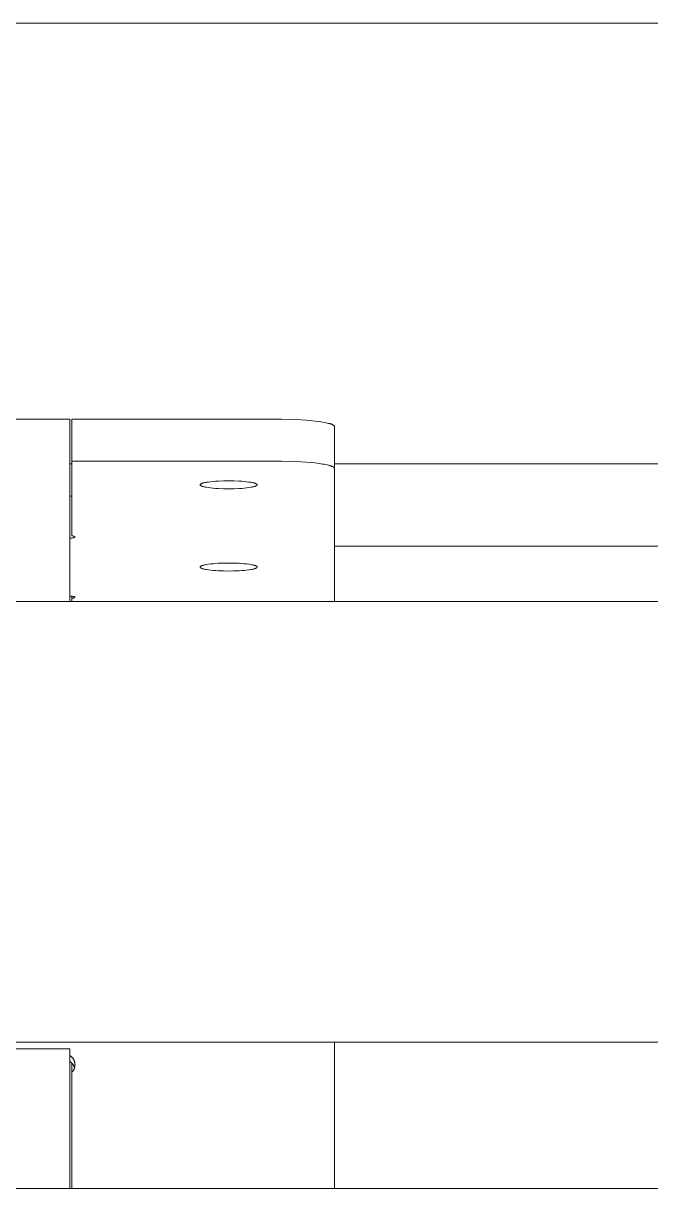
# Model space of a CAD drawing. Header units: millimetres. Extents: x -80 to 4518, y -398 to 2524.
# Drawn here: x 117.2 to 176.4, y 2371.3 to 2481.4 of the extents above; entities that cross this region are included whole.
import ezdxf

# ---------------------------------------------------------------- set-up
doc = ezdxf.new("R2010")
doc.units = ezdxf.units.MM
doc.layers.add('ZANO_R', color=7, linetype='Continuous', lineweight=0)

msp = doc.modelspace()

# ---------------------------------------------------------------- linework, layer by layer
at = {"layer": 'ZANO_R'}
for p, q in [((66.54, 2481.4), (360.45, 2481.4)), ((121.54, 2444), (111.54, 2444)), ((121.54, 2444), (121.54, 2431.12)), ((121.74, 2444), (141.54, 2444)), ((121.74, 2444), (121.74, 2440.04)), ((141.54, 2444), (142.45, 2443.99)), ((142.45, 2443.99), (143.38, 2443.95)), ((143.38, 2443.95), (143.84, 2443.92)), ((143.84, 2443.92), (144.28, 2443.88)), ((144.28, 2443.88), (144.69, 2443.84)), ((144.69, 2443.84), (145.08, 2443.79)), ((145.08, 2443.79), (145.42, 2443.74)), ((145.42, 2443.74), (145.58, 2443.71)), ((145.58, 2443.71), (145.73, 2443.68)), ((145.73, 2443.68), (145.86, 2443.65)), ((145.86, 2443.65), (145.98, 2443.62)), ((145.98, 2443.62), (146.09, 2443.59)), ((146.09, 2443.59), (146.14, 2443.58)), ((146.14, 2443.58), (146.19, 2443.56)), ((146.19, 2443.56), (146.24, 2443.54)), ((146.24, 2443.54), (146.28, 2443.53)), ((146.28, 2443.53), (146.32, 2443.51)), ((146.32, 2443.51), (146.35, 2443.5)), ((146.35, 2443.5), (146.37, 2443.49)), ((146.37, 2443.49), (146.38, 2443.48)), ((146.38, 2443.48), (146.4, 2443.47)), ((146.4, 2443.47), (146.41, 2443.46)), ((146.41, 2443.46), (146.42, 2443.45)), ((146.42, 2443.45), (146.44, 2443.45)), ((146.44, 2443.45), (146.45, 2443.44)), ((146.45, 2443.44), (146.46, 2443.43)), ((146.46, 2443.43), (146.47, 2443.42)), ((146.47, 2443.42), (146.47, 2443.42)), ((146.47, 2443.42), (146.48, 2443.41)), ((146.48, 2443.41), (146.48, 2443.41)), ((146.48, 2443.41), (146.49, 2443.41)), ((146.49, 2443.41), (146.49, 2443.4)), ((146.49, 2443.4), (146.5, 2443.4)), ((146.5, 2443.4), (146.5, 2443.39)), ((146.5, 2443.39), (146.5, 2443.39)), ((146.5, 2443.39), (146.51, 2443.39)), ((146.51, 2443.39), (146.51, 2443.38)), ((146.51, 2443.38), (146.51, 2443.38)), ((146.51, 2443.38), (146.52, 2443.37)), ((146.52, 2443.37), (146.52, 2443.37)), ((146.52, 2443.37), (146.52, 2443.37)), ((146.52, 2443.37), (146.53, 2443.36)), ((146.53, 2443.36), (146.53, 2443.36)), ((146.53, 2443.36), (146.53, 2443.35)), ((146.53, 2443.35), (146.53, 2443.35)), ((146.53, 2443.35), (146.53, 2443.35)), ((146.53, 2443.35), (146.54, 2443.34)), ((146.54, 2443.34), (146.54, 2443.34)), ((146.54, 2443.34), (146.54, 2443.34)), ((146.54, 2443.34), (146.54, 2443.33)), ((146.54, 2443.33), (146.54, 2443.33)), ((146.54, 2443.33), (146.54, 2443.32)), ((146.54, 2443.32), (146.54, 2443.32)), ((146.54, 2443.32), (146.54, 2443.32)), ((146.54, 2443.32), (146.54, 2443.31)), ((146.54, 2443.31), (146.54, 2443.31)), ((146.54, 2443.31), (146.54, 2443.3)), ((146.54, 2443.3), (146.54, 2439.36)), ((121.74, 2439.79), (121.54, 2439.79)), ((121.74, 2432.99), (121.74, 2440.04)), ((121.74, 2440.04), (141.54, 2440.04)), ((141.54, 2440.04), (142.45, 2440.03)), ((142.45, 2440.03), (143.38, 2439.99)), ((143.38, 2439.99), (143.84, 2439.96)), ((143.84, 2439.96), (144.28, 2439.92)), ((144.28, 2439.92), (144.69, 2439.88)), ((144.69, 2439.88), (145.08, 2439.83)), ((145.08, 2439.83), (145.42, 2439.78)), ((145.42, 2439.78), (145.58, 2439.75)), ((145.58, 2439.75), (145.73, 2439.72)), ((145.73, 2439.72), (145.86, 2439.69)), ((145.86, 2439.69), (145.98, 2439.66)), ((145.98, 2439.66), (146.09, 2439.63)), ((146.09, 2439.63), (146.14, 2439.61)), ((146.14, 2439.61), (146.19, 2439.6)), ((146.19, 2439.6), (146.24, 2439.58)), ((146.24, 2439.58), (146.28, 2439.57)), ((146.28, 2439.57), (146.32, 2439.55)), ((146.32, 2439.55), (146.35, 2439.53)), ((146.35, 2439.53), (146.37, 2439.53)), ((146.37, 2439.53), (146.38, 2439.52)), ((146.38, 2439.52), (146.4, 2439.51)), ((146.4, 2439.51), (146.41, 2439.5)), ((146.41, 2439.5), (146.42, 2439.49)), ((146.42, 2439.49), (146.44, 2439.49)), ((146.44, 2439.49), (146.45, 2439.48)), ((146.45, 2439.48), (146.46, 2439.47)), ((146.46, 2439.47), (146.47, 2439.46)), ((146.47, 2439.46), (146.47, 2439.46)), ((146.47, 2439.46), (146.48, 2439.45)), ((146.48, 2439.45), (146.48, 2439.45)), ((146.48, 2439.45), (146.49, 2439.45)), ((146.49, 2439.45), (146.49, 2439.44)), ((146.49, 2439.44), (146.5, 2439.44)), ((146.5, 2439.44), (146.5, 2439.43)), ((146.5, 2439.43), (146.5, 2439.43)), ((146.5, 2439.43), (146.51, 2439.43)), ((146.51, 2439.43), (146.51, 2439.42)), ((146.51, 2439.42), (146.51, 2439.42)), ((146.51, 2439.42), (146.52, 2439.41)), ((146.52, 2439.41), (146.52, 2439.41)), ((146.52, 2439.41), (146.52, 2439.41)), ((146.52, 2439.41), (146.53, 2439.4)), ((146.53, 2439.4), (146.53, 2439.4)), ((146.53, 2439.4), (146.53, 2439.39)), ((146.53, 2439.39), (146.53, 2439.39)), ((146.53, 2439.39), (146.53, 2439.39)), ((146.53, 2439.39), (146.54, 2439.38)), ((360.45, 2439.79), (146.54, 2439.79)), ((146.54, 2439.38), (146.54, 2439.38)), ((146.54, 2439.38), (146.54, 2439.37)), ((146.54, 2439.37), (146.54, 2439.37)), ((146.54, 2439.37), (146.54, 2439.37)), ((146.54, 2439.37), (146.54, 2439.36)), ((146.54, 2439.36), (146.54, 2439.36)), ((146.54, 2439.36), (146.54, 2439.35)), ((146.54, 2439.35), (146.54, 2439.35)), ((146.54, 2439.35), (146.54, 2439.35)), ((146.54, 2439.35), (146.54, 2439.34)), ((146.54, 2439.34), (146.54, 2426.79)), ((134.03, 2437.95), (134.01, 2437.95)), ((134.06, 2437.96), (134.03, 2437.95)), ((134.09, 2437.97), (134.06, 2437.96)), ((134.14, 2437.99), (134.09, 2437.97)), ((134.21, 2438.01), (134.14, 2437.99)), ((134.28, 2438.02), (134.21, 2438.01)), ((134.36, 2438.04), (134.28, 2438.02)), ((134.45, 2438.05), (134.36, 2438.04)), ((134.63, 2438.08), (134.45, 2438.05)), ((134.84, 2438.11), (134.63, 2438.08)), ((135.07, 2438.13), (134.84, 2438.11)), ((135.3, 2438.15), (135.07, 2438.13)), ((135.55, 2438.17), (135.3, 2438.15)), ((136.05, 2438.19), (135.55, 2438.17)), ((136.54, 2438.19), (136.05, 2438.19)), ((137.03, 2438.19), (136.54, 2438.19)), ((137.54, 2438.17), (137.03, 2438.19)), ((137.78, 2438.15), (137.54, 2438.17)), ((138.02, 2438.13), (137.78, 2438.15)), ((138.24, 2438.11), (138.02, 2438.13)), ((138.45, 2438.08), (138.24, 2438.11)), ((138.64, 2438.05), (138.45, 2438.08)), ((138.72, 2438.04), (138.64, 2438.05)), ((138.8, 2438.02), (138.72, 2438.04)), ((138.88, 2438.01), (138.8, 2438.02)), ((138.94, 2437.99), (138.88, 2438.01)), ((139, 2437.97), (138.94, 2437.99)), ((139.03, 2437.96), (139, 2437.97)), ((139.05, 2437.95), (139.03, 2437.96)), ((139.08, 2437.95), (139.05, 2437.95)), ((133.85, 2437.83), (133.84, 2437.83)), ((133.84, 2437.83), (133.84, 2437.83)), ((133.84, 2437.83), (133.84, 2437.83)), ((133.84, 2437.83), (133.84, 2437.82)), ((133.84, 2437.82), (133.84, 2437.82)), ((133.84, 2437.82), (133.84, 2437.82)), ((133.84, 2437.82), (133.84, 2437.82)), ((133.84, 2437.82), (133.84, 2437.81)), ((133.84, 2437.81), (133.84, 2437.81)), ((133.84, 2437.81), (133.84, 2437.81)), ((133.84, 2437.81), (133.84, 2437.81)), ((133.84, 2437.81), (133.84, 2437.81)), ((133.84, 2437.81), (133.84, 2437.8)), ((133.84, 2437.8), (133.85, 2437.8)), ((133.86, 2437.85), (133.85, 2437.85)), ((133.85, 2437.85), (133.85, 2437.85)), ((133.85, 2437.85), (133.85, 2437.85)), ((133.85, 2437.85), (133.85, 2437.84)), ((133.85, 2437.84), (133.85, 2437.84)), ((133.85, 2437.84), (133.85, 2437.84)), ((133.85, 2437.84), (133.85, 2437.84)), ((133.85, 2437.84), (133.85, 2437.84)), ((133.85, 2437.84), (133.85, 2437.83)), ((133.85, 2437.83), (133.85, 2437.83)), ((133.85, 2437.8), (133.85, 2437.8)), ((133.85, 2437.8), (133.85, 2437.8)), ((133.85, 2437.8), (133.85, 2437.8)), ((133.85, 2437.8), (133.85, 2437.79)), ((133.85, 2437.79), (133.85, 2437.79)), ((133.85, 2437.79), (133.85, 2437.79)), ((133.85, 2437.79), (133.85, 2437.79)), ((133.85, 2437.79), (133.85, 2437.79)), ((133.85, 2437.79), (133.85, 2437.78)), ((133.85, 2437.78), (133.86, 2437.78)), ((133.87, 2437.87), (133.86, 2437.86)), ((133.86, 2437.86), (133.86, 2437.86)), ((133.86, 2437.86), (133.86, 2437.86)), ((133.86, 2437.86), (133.86, 2437.86)), ((133.86, 2437.86), (133.86, 2437.85)), ((133.86, 2437.85), (133.86, 2437.85)), ((133.86, 2437.78), (133.86, 2437.78)), ((133.86, 2437.78), (133.86, 2437.78)), ((133.86, 2437.78), (133.86, 2437.77)), ((133.86, 2437.77), (133.86, 2437.77)), ((133.86, 2437.77), (133.86, 2437.77)), ((133.86, 2437.77), (133.87, 2437.77)), ((133.88, 2437.88), (133.87, 2437.87)), ((133.87, 2437.87), (133.87, 2437.87)), ((133.87, 2437.87), (133.87, 2437.87)), ((133.87, 2437.87), (133.87, 2437.87)), ((133.87, 2437.87), (133.87, 2437.87)), ((133.87, 2437.77), (133.87, 2437.77)), ((133.87, 2437.77), (133.87, 2437.76)), ((133.87, 2437.76), (133.87, 2437.76)), ((133.87, 2437.76), (133.87, 2437.76)), ((133.87, 2437.76), (133.88, 2437.76)), ((133.89, 2437.89), (133.88, 2437.88)), ((133.88, 2437.88), (133.88, 2437.88)), ((133.88, 2437.88), (133.88, 2437.88)), ((133.88, 2437.76), (133.88, 2437.76)), ((133.88, 2437.76), (133.88, 2437.75)), ((133.88, 2437.75), (133.89, 2437.75)), ((133.9, 2437.89), (133.89, 2437.89)), ((133.89, 2437.89), (133.89, 2437.89)), ((133.89, 2437.75), (133.89, 2437.74)), ((133.89, 2437.74), (133.9, 2437.74)), ((133.91, 2437.9), (133.9, 2437.89)), ((133.9, 2437.74), (133.91, 2437.74)), ((133.92, 2437.91), (133.91, 2437.9)), ((133.91, 2437.9), (133.91, 2437.9)), ((133.91, 2437.74), (133.91, 2437.73)), ((133.91, 2437.73), (133.92, 2437.73)), ((133.93, 2437.91), (133.92, 2437.91)), ((133.92, 2437.73), (133.93, 2437.72)), ((133.94, 2437.92), (133.93, 2437.91)), ((133.93, 2437.72), (133.94, 2437.72)), ((133.95, 2437.92), (133.94, 2437.92)), ((133.94, 2437.72), (133.95, 2437.71)), ((133.97, 2437.93), (133.95, 2437.92)), ((133.95, 2437.71), (133.97, 2437.71)), ((133.99, 2437.94), (133.97, 2437.93)), ((133.97, 2437.71), (133.99, 2437.7)), ((134.01, 2437.95), (133.99, 2437.94)), ((133.99, 2437.7), (134.01, 2437.69)), ((134.01, 2437.69), (134.03, 2437.68)), ((134.03, 2437.68), (134.06, 2437.67)), ((134.06, 2437.67), (134.09, 2437.66)), ((134.09, 2437.66), (134.14, 2437.64)), ((134.14, 2437.64), (134.21, 2437.63)), ((134.21, 2437.63), (134.28, 2437.61)), ((134.28, 2437.61), (134.36, 2437.6)), ((134.36, 2437.6), (134.45, 2437.58)), ((134.45, 2437.58), (134.63, 2437.55)), ((134.63, 2437.55), (134.84, 2437.53)), ((134.84, 2437.53), (135.07, 2437.5)), ((135.07, 2437.5), (135.3, 2437.48)), ((135.3, 2437.48), (135.55, 2437.47)), ((135.55, 2437.47), (136.05, 2437.45)), ((136.05, 2437.45), (136.54, 2437.44)), ((136.54, 2437.44), (137.03, 2437.45)), ((137.03, 2437.45), (137.54, 2437.47)), ((137.54, 2437.47), (137.78, 2437.48)), ((137.78, 2437.48), (138.02, 2437.5)), ((138.02, 2437.5), (138.24, 2437.53)), ((138.24, 2437.53), (138.45, 2437.55)), ((138.45, 2437.55), (138.64, 2437.58)), ((138.64, 2437.58), (138.72, 2437.6)), ((138.72, 2437.6), (138.8, 2437.61)), ((138.8, 2437.61), (138.88, 2437.63)), ((138.88, 2437.63), (138.94, 2437.64)), ((138.94, 2437.64), (139, 2437.66)), ((139, 2437.66), (139.03, 2437.67)), ((139.03, 2437.67), (139.05, 2437.68)), ((139.05, 2437.68), (139.08, 2437.69)), ((139.1, 2437.94), (139.08, 2437.95)), ((139.08, 2437.69), (139.1, 2437.7)), ((139.12, 2437.93), (139.1, 2437.94)), ((139.1, 2437.7), (139.12, 2437.71)), ((139.14, 2437.92), (139.12, 2437.93)), ((139.12, 2437.71), (139.14, 2437.71)), ((139.15, 2437.92), (139.14, 2437.92)), ((139.14, 2437.71), (139.15, 2437.72)), ((139.16, 2437.91), (139.15, 2437.92)), ((139.15, 2437.72), (139.16, 2437.72)), ((139.17, 2437.9), (139.16, 2437.91)), ((139.16, 2437.91), (139.16, 2437.91)), ((139.16, 2437.72), (139.16, 2437.73)), ((139.16, 2437.73), (139.17, 2437.73)), ((139.18, 2437.9), (139.17, 2437.9)), ((139.17, 2437.73), (139.18, 2437.74)), ((139.19, 2437.89), (139.18, 2437.9)), ((139.18, 2437.74), (139.19, 2437.74)), ((139.2, 2437.89), (139.19, 2437.89)), ((139.19, 2437.89), (139.19, 2437.89)), ((139.19, 2437.74), (139.2, 2437.75)), ((139.19, 2437.74), (139.19, 2437.74)), ((139.2, 2437.88), (139.2, 2437.89)), ((139.21, 2437.88), (139.2, 2437.88)), ((139.2, 2437.75), (139.21, 2437.76)), ((139.2, 2437.75), (139.2, 2437.75)), ((139.21, 2437.87), (139.21, 2437.88)), ((139.21, 2437.88), (139.21, 2437.88)), ((139.22, 2437.87), (139.21, 2437.87)), ((139.21, 2437.87), (139.21, 2437.87)), ((139.21, 2437.76), (139.21, 2437.76)), ((139.21, 2437.76), (139.21, 2437.76)), ((139.21, 2437.76), (139.21, 2437.76)), ((139.21, 2437.76), (139.22, 2437.76)), ((139.22, 2437.86), (139.22, 2437.87)), ((139.22, 2437.87), (139.22, 2437.87)), ((139.22, 2437.87), (139.22, 2437.87)), ((139.23, 2437.86), (139.22, 2437.86)), ((139.22, 2437.86), (139.22, 2437.86)), ((139.22, 2437.76), (139.22, 2437.77)), ((139.22, 2437.77), (139.22, 2437.77)), ((139.22, 2437.77), (139.22, 2437.77)), ((139.22, 2437.77), (139.22, 2437.77)), ((139.22, 2437.77), (139.23, 2437.77)), ((139.23, 2437.85), (139.23, 2437.86)), ((139.23, 2437.86), (139.23, 2437.86)), ((139.24, 2437.84), (139.23, 2437.85)), ((139.23, 2437.85), (139.23, 2437.85)), ((139.23, 2437.85), (139.23, 2437.85)), ((139.23, 2437.85), (139.23, 2437.85)), ((139.23, 2437.85), (139.23, 2437.85)), ((139.23, 2437.78), (139.23, 2437.79)), ((139.23, 2437.79), (139.23, 2437.79)), ((139.23, 2437.79), (139.24, 2437.79)), ((139.23, 2437.77), (139.23, 2437.78)), ((139.23, 2437.78), (139.23, 2437.78)), ((139.23, 2437.78), (139.23, 2437.78)), ((139.23, 2437.78), (139.23, 2437.78)), ((139.24, 2437.83), (139.24, 2437.84)), ((139.24, 2437.84), (139.24, 2437.84)), ((139.24, 2437.84), (139.24, 2437.84)), ((139.24, 2437.84), (139.24, 2437.84)), ((139.24, 2437.84), (139.24, 2437.84)), ((139.24, 2437.82), (139.24, 2437.83)), ((139.24, 2437.83), (139.24, 2437.83)), ((139.24, 2437.83), (139.24, 2437.83)), ((139.24, 2437.83), (139.24, 2437.83)), ((139.24, 2437.83), (139.24, 2437.83)), ((139.24, 2437.81), (139.24, 2437.82)), ((139.24, 2437.82), (139.24, 2437.82)), ((139.24, 2437.82), (139.24, 2437.82)), ((139.24, 2437.82), (139.24, 2437.82)), ((139.24, 2437.8), (139.24, 2437.81)), ((139.24, 2437.81), (139.24, 2437.81)), ((139.24, 2437.81), (139.24, 2437.81)), ((139.24, 2437.81), (139.24, 2437.81)), ((139.24, 2437.81), (139.24, 2437.81)), ((139.24, 2437.79), (139.24, 2437.8)), ((139.24, 2437.8), (139.24, 2437.8)), ((139.24, 2437.8), (139.24, 2437.8)), ((139.24, 2437.8), (139.24, 2437.8)), ((139.24, 2437.8), (139.24, 2437.8)), ((139.24, 2437.79), (139.24, 2437.79)), ((139.24, 2437.79), (139.24, 2437.79)), ((121.64, 2436.74), (121.54, 2436.73)), ((121.74, 2436.76), (121.64, 2436.74)), ((121.54, 2432.77), (121.68, 2432.79)), ((121.68, 2432.79), (121.74, 2432.79)), ((121.79, 2432.98), (121.74, 2432.99)), ((121.74, 2432.79), (121.8, 2432.8)), ((121.84, 2432.98), (121.79, 2432.98)), ((121.8, 2432.8), (121.85, 2432.81)), ((121.88, 2432.97), (121.84, 2432.98)), ((121.85, 2432.81), (121.89, 2432.82)), ((121.9, 2432.96), (121.88, 2432.97)), ((121.89, 2432.82), (121.91, 2432.83)), ((121.91, 2432.96), (121.9, 2432.96)), ((121.93, 2432.95), (121.91, 2432.96)), ((121.91, 2432.83), (121.93, 2432.83)), ((121.95, 2432.95), (121.93, 2432.95)), ((121.93, 2432.83), (121.94, 2432.83)), ((121.94, 2432.83), (121.96, 2432.84)), ((121.96, 2432.94), (121.95, 2432.95)), ((121.97, 2432.94), (121.96, 2432.94)), ((121.96, 2432.84), (121.97, 2432.84)), ((121.98, 2432.94), (121.97, 2432.94)), ((121.97, 2432.84), (121.98, 2432.85)), ((121.99, 2432.94), (121.98, 2432.94)), ((121.98, 2432.94), (121.98, 2432.94)), ((121.98, 2432.85), (121.98, 2432.85)), ((121.98, 2432.85), (121.99, 2432.85)), ((121.99, 2432.93), (121.99, 2432.94)), ((122, 2432.93), (121.99, 2432.93)), ((121.99, 2432.85), (122, 2432.85)), ((122.01, 2432.93), (122, 2432.93)), ((122, 2432.93), (122, 2432.93)), ((122, 2432.85), (122, 2432.86)), ((122, 2432.86), (122, 2432.86)), ((122, 2432.86), (122.01, 2432.86)), ((122.01, 2432.92), (122.01, 2432.93)), ((122.02, 2432.92), (122.01, 2432.92)), ((122.01, 2432.92), (122.01, 2432.92)), ((122.01, 2432.92), (122.01, 2432.92)), ((122.01, 2432.86), (122.02, 2432.87)), ((122.01, 2432.86), (122.01, 2432.86)), ((122.01, 2432.86), (122.01, 2432.86)), ((122.01, 2432.86), (122.01, 2432.86)), ((122.02, 2432.91), (122.02, 2432.92)), ((122.02, 2432.92), (122.02, 2432.92)), ((122.02, 2432.92), (122.02, 2432.92)), ((122.02, 2432.92), (122.02, 2432.92)), ((122.03, 2432.91), (122.02, 2432.91)), ((122.02, 2432.91), (122.02, 2432.91)), ((122.02, 2432.87), (122.02, 2432.87)), ((122.02, 2432.87), (122.02, 2432.87)), ((122.02, 2432.87), (122.02, 2432.87)), ((122.02, 2432.87), (122.02, 2432.87)), ((122.02, 2432.87), (122.02, 2432.87)), ((122.02, 2432.87), (122.03, 2432.87)), ((122.03, 2432.9), (122.03, 2432.91)), ((122.03, 2432.91), (122.03, 2432.91)), ((122.03, 2432.91), (122.03, 2432.91)), ((122.03, 2432.91), (122.03, 2432.91)), ((122.03, 2432.91), (122.03, 2432.91)), ((122.03, 2432.91), (122.03, 2432.91)), ((122.03, 2432.91), (122.03, 2432.91)), ((122.03, 2432.91), (122.03, 2432.91)), ((122.03, 2432.91), (122.03, 2432.91)), ((122.03, 2432.91), (122.03, 2432.91)), ((122.03, 2432.91), (122.03, 2432.91)), ((122.04, 2432.9), (122.03, 2432.9)), ((122.03, 2432.9), (122.03, 2432.9)), ((122.03, 2432.9), (122.03, 2432.9)), ((122.03, 2432.9), (122.03, 2432.9)), ((122.03, 2432.9), (122.03, 2432.9)), ((122.03, 2432.9), (122.03, 2432.9)), ((122.03, 2432.9), (122.03, 2432.9)), ((122.03, 2432.9), (122.03, 2432.9)), ((122.03, 2432.9), (122.03, 2432.9)), ((122.03, 2432.9), (122.03, 2432.9)), ((122.03, 2432.88), (122.03, 2432.89)), ((122.03, 2432.89), (122.03, 2432.89)), ((122.03, 2432.89), (122.03, 2432.89)), ((122.03, 2432.89), (122.04, 2432.89)), ((122.03, 2432.87), (122.03, 2432.88)), ((122.03, 2432.88), (122.03, 2432.88)), ((122.03, 2432.88), (122.03, 2432.88)), ((122.03, 2432.88), (122.03, 2432.88)), ((122.03, 2432.88), (122.03, 2432.88)), ((122.03, 2432.88), (122.03, 2432.88)), ((122.03, 2432.88), (122.03, 2432.88)), ((122.03, 2432.88), (122.03, 2432.88)), ((122.03, 2432.88), (122.03, 2432.88)), ((122.03, 2432.88), (122.03, 2432.88)), ((122.03, 2432.88), (122.03, 2432.88)), ((122.03, 2432.88), (122.03, 2432.88)), ((122.03, 2432.88), (122.03, 2432.88)), ((122.03, 2432.88), (122.03, 2432.88)), ((122.03, 2432.88), (122.03, 2432.88)), ((122.03, 2432.88), (122.03, 2432.88)), ((122.03, 2432.87), (122.03, 2432.87)), ((122.04, 2432.89), (122.04, 2432.9)), ((122.04, 2432.9), (122.04, 2432.9)), ((122.04, 2432.9), (122.04, 2432.9)), ((122.04, 2432.9), (122.04, 2432.9)), ((122.04, 2432.9), (122.04, 2432.9)), ((122.04, 2432.9), (122.04, 2432.9)), ((122.04, 2432.89), (122.04, 2432.89)), ((122.04, 2432.89), (122.04, 2432.89)), ((122.04, 2432.89), (122.04, 2432.89)), ((122.04, 2432.89), (122.04, 2432.89)), ((122.04, 2432.89), (122.04, 2432.89)), ((122.04, 2432.89), (122.04, 2432.89)), ((122.04, 2432.89), (122.04, 2432.89)), ((122.04, 2432.89), (122.04, 2432.89)), ((122.04, 2432.89), (122.04, 2432.89)), ((122.04, 2432.89), (122.04, 2432.89)), ((122.04, 2432.89), (122.04, 2432.89)), ((360.45, 2432.02), (146.54, 2432.02)), ((121.54, 2431.12), (121.54, 2427.74)), ((134.28, 2430.25), (134.21, 2430.24)), ((134.36, 2430.27), (134.28, 2430.25)), ((134.45, 2430.28), (134.36, 2430.27)), ((134.63, 2430.31), (134.45, 2430.28)), ((134.84, 2430.34), (134.63, 2430.31)), ((135.07, 2430.36), (134.84, 2430.34)), ((135.3, 2430.38), (135.07, 2430.36)), ((135.55, 2430.4), (135.3, 2430.38)), ((136.05, 2430.42), (135.55, 2430.4)), ((136.54, 2430.42), (136.05, 2430.42)), ((137.03, 2430.42), (136.54, 2430.42)), ((137.54, 2430.4), (137.03, 2430.42)), ((137.78, 2430.38), (137.54, 2430.4)), ((138.02, 2430.36), (137.78, 2430.38)), ((138.24, 2430.34), (138.02, 2430.36)), ((138.45, 2430.31), (138.24, 2430.34)), ((138.64, 2430.28), (138.45, 2430.31)), ((138.72, 2430.27), (138.64, 2430.28)), ((138.8, 2430.25), (138.72, 2430.27)), ((138.88, 2430.24), (138.8, 2430.25)), ((133.85, 2430.06), (133.84, 2430.06)), ((133.84, 2430.06), (133.84, 2430.06)), ((133.84, 2430.06), (133.84, 2430.06)), ((133.84, 2430.06), (133.84, 2430.05)), ((133.84, 2430.05), (133.84, 2430.05)), ((133.84, 2430.05), (133.84, 2430.05)), ((133.84, 2430.05), (133.84, 2430.05)), ((133.84, 2430.05), (133.84, 2430.05)), ((133.84, 2430.05), (133.84, 2430.04)), ((133.84, 2430.04), (133.84, 2430.04)), ((133.84, 2430.04), (133.84, 2430.04)), ((133.84, 2430.04), (133.84, 2430.04)), ((133.84, 2430.04), (133.84, 2430.04)), ((133.84, 2430.04), (133.85, 2430.03)), ((133.86, 2430.08), (133.85, 2430.08)), ((133.85, 2430.08), (133.85, 2430.08)), ((133.85, 2430.08), (133.85, 2430.08)), ((133.85, 2430.08), (133.85, 2430.08)), ((133.85, 2430.08), (133.85, 2430.07)), ((133.85, 2430.07), (133.85, 2430.07)), ((133.85, 2430.07), (133.85, 2430.07)), ((133.85, 2430.07), (133.85, 2430.07)), ((133.85, 2430.07), (133.85, 2430.06)), ((133.85, 2430.06), (133.85, 2430.06)), ((133.85, 2430.03), (133.85, 2430.03)), ((133.85, 2430.03), (133.85, 2430.03)), ((133.85, 2430.03), (133.85, 2430.03)), ((133.85, 2430.03), (133.85, 2430.02)), ((133.85, 2430.02), (133.85, 2430.02)), ((133.85, 2430.02), (133.85, 2430.02)), ((133.85, 2430.02), (133.85, 2430.02)), ((133.85, 2430.02), (133.85, 2430.02)), ((133.85, 2430.02), (133.85, 2430.01)), ((133.85, 2430.01), (133.86, 2430.01)), ((133.87, 2430.1), (133.86, 2430.09)), ((133.86, 2430.09), (133.86, 2430.09)), ((133.86, 2430.09), (133.86, 2430.09)), ((133.86, 2430.09), (133.86, 2430.09)), ((133.86, 2430.09), (133.86, 2430.09)), ((133.86, 2430.09), (133.86, 2430.08)), ((133.86, 2430.01), (133.86, 2430.01)), ((133.86, 2430.01), (133.86, 2430.01)), ((133.86, 2430.01), (133.86, 2430.01)), ((133.86, 2430.01), (133.86, 2430)), ((133.86, 2430), (133.86, 2430)), ((133.86, 2430), (133.87, 2430)), ((133.88, 2430.11), (133.87, 2430.11)), ((133.87, 2430.11), (133.87, 2430.1)), ((133.87, 2430.1), (133.87, 2430.1)), ((133.87, 2430.1), (133.87, 2430.1)), ((133.87, 2430.1), (133.87, 2430.1)), ((133.87, 2430), (133.87, 2430)), ((133.87, 2430), (133.87, 2429.99)), ((133.87, 2429.99), (133.87, 2429.99)), ((133.87, 2429.99), (133.87, 2429.99)), ((133.87, 2429.99), (133.88, 2429.99)), ((133.89, 2430.12), (133.88, 2430.11)), ((133.88, 2430.11), (133.88, 2430.11)), ((133.88, 2430.11), (133.88, 2430.11)), ((133.88, 2429.99), (133.88, 2429.99)), ((133.88, 2429.99), (133.88, 2429.98)), ((133.88, 2429.98), (133.89, 2429.98)), ((133.9, 2430.12), (133.89, 2430.12)), ((133.89, 2430.12), (133.89, 2430.12)), ((133.89, 2429.98), (133.89, 2429.98)), ((133.89, 2429.98), (133.9, 2429.97)), ((133.91, 2430.13), (133.9, 2430.12)), ((133.9, 2429.97), (133.91, 2429.97)), ((133.92, 2430.14), (133.91, 2430.13)), ((133.91, 2430.13), (133.91, 2430.13)), ((133.91, 2429.97), (133.91, 2429.96)), ((133.91, 2429.96), (133.92, 2429.96)), ((133.93, 2430.14), (133.92, 2430.14)), ((133.92, 2429.96), (133.93, 2429.95)), ((133.94, 2430.15), (133.93, 2430.14)), ((133.93, 2429.95), (133.94, 2429.95)), ((133.95, 2430.15), (133.94, 2430.15)), ((133.94, 2429.95), (133.95, 2429.94)), ((133.97, 2430.16), (133.95, 2430.15)), ((133.95, 2429.94), (133.97, 2429.94)), ((133.99, 2430.17), (133.97, 2430.16)), ((133.97, 2429.94), (133.99, 2429.93)), ((134.01, 2430.18), (133.99, 2430.17)), ((133.99, 2429.93), (134.01, 2429.92)), ((134.03, 2430.19), (134.01, 2430.18)), ((134.01, 2429.92), (134.03, 2429.91)), ((134.06, 2430.19), (134.03, 2430.19)), ((134.03, 2429.91), (134.06, 2429.9)), ((134.09, 2430.2), (134.06, 2430.19)), ((134.06, 2429.9), (134.09, 2429.89)), ((134.14, 2430.22), (134.09, 2430.2)), ((134.09, 2429.89), (134.14, 2429.88)), ((134.21, 2430.24), (134.14, 2430.22)), ((134.14, 2429.88), (134.21, 2429.86)), ((134.21, 2429.86), (134.28, 2429.84)), ((134.28, 2429.84), (134.36, 2429.83)), ((134.36, 2429.83), (134.45, 2429.81)), ((134.45, 2429.81), (134.63, 2429.78)), ((134.63, 2429.78), (134.84, 2429.76)), ((134.84, 2429.76), (135.07, 2429.73)), ((135.07, 2429.73), (135.3, 2429.72)), ((135.3, 2429.72), (135.55, 2429.7)), ((135.55, 2429.7), (136.05, 2429.68)), ((136.05, 2429.68), (136.54, 2429.67)), ((136.54, 2429.67), (137.03, 2429.68)), ((137.03, 2429.68), (137.54, 2429.7)), ((137.54, 2429.7), (137.78, 2429.72)), ((137.78, 2429.72), (138.02, 2429.73)), ((138.02, 2429.73), (138.24, 2429.76)), ((138.24, 2429.76), (138.45, 2429.78)), ((138.45, 2429.78), (138.64, 2429.81)), ((138.64, 2429.81), (138.72, 2429.83)), ((138.72, 2429.83), (138.8, 2429.84)), ((138.8, 2429.84), (138.88, 2429.86)), ((138.94, 2430.22), (138.88, 2430.24)), ((138.88, 2429.86), (138.94, 2429.88)), ((139, 2430.2), (138.94, 2430.22)), ((138.94, 2429.88), (139, 2429.89)), ((139.03, 2430.19), (139, 2430.2)), ((139, 2429.89), (139.03, 2429.9)), ((139.05, 2430.19), (139.03, 2430.19)), ((139.03, 2429.9), (139.05, 2429.91)), ((139.08, 2430.18), (139.05, 2430.19)), ((139.05, 2429.91), (139.08, 2429.92)), ((139.1, 2430.17), (139.08, 2430.18)), ((139.08, 2429.92), (139.1, 2429.93)), ((139.12, 2430.16), (139.1, 2430.17)), ((139.1, 2429.93), (139.12, 2429.94)), ((139.14, 2430.15), (139.12, 2430.16)), ((139.12, 2429.94), (139.14, 2429.94)), ((139.15, 2430.15), (139.14, 2430.15)), ((139.14, 2429.94), (139.15, 2429.95)), ((139.16, 2430.14), (139.15, 2430.15)), ((139.15, 2429.95), (139.16, 2429.95)), ((139.17, 2430.13), (139.16, 2430.14)), ((139.16, 2430.14), (139.16, 2430.14)), ((139.16, 2429.95), (139.16, 2429.96)), ((139.16, 2429.96), (139.17, 2429.96)), ((139.18, 2430.13), (139.17, 2430.13)), ((139.17, 2429.96), (139.18, 2429.97)), ((139.19, 2430.12), (139.18, 2430.13)), ((139.18, 2429.97), (139.19, 2429.97)), ((139.2, 2430.12), (139.19, 2430.12)), ((139.19, 2430.12), (139.19, 2430.12)), ((139.19, 2429.97), (139.19, 2429.98)), ((139.19, 2429.98), (139.2, 2429.98)), ((139.2, 2430.11), (139.2, 2430.12)), ((139.21, 2430.11), (139.2, 2430.11)), ((139.2, 2429.98), (139.21, 2429.99)), ((139.2, 2429.98), (139.2, 2429.98)), ((139.21, 2430.1), (139.21, 2430.11)), ((139.21, 2430.11), (139.21, 2430.11)), ((139.21, 2430.11), (139.21, 2430.11)), ((139.22, 2430.1), (139.21, 2430.1)), ((139.21, 2429.99), (139.21, 2429.99)), ((139.21, 2429.99), (139.21, 2429.99)), ((139.21, 2429.99), (139.21, 2429.99)), ((139.21, 2429.99), (139.22, 2429.99)), ((139.22, 2430.09), (139.22, 2430.1)), ((139.22, 2430.1), (139.22, 2430.1)), ((139.22, 2430.1), (139.22, 2430.1)), ((139.23, 2430.09), (139.22, 2430.09)), ((139.22, 2430.09), (139.22, 2430.09)), ((139.22, 2430), (139.23, 2430.01)), ((139.22, 2429.99), (139.22, 2430)), ((139.22, 2430), (139.22, 2430)), ((139.22, 2430), (139.22, 2430)), ((139.22, 2430), (139.22, 2430)), ((139.23, 2430.08), (139.23, 2430.09)), ((139.23, 2430.09), (139.23, 2430.09)), ((139.23, 2430.09), (139.23, 2430.09)), ((139.24, 2430.08), (139.23, 2430.08)), ((139.23, 2430.08), (139.23, 2430.08)), ((139.23, 2430.08), (139.23, 2430.08)), ((139.23, 2430.08), (139.23, 2430.08)), ((139.23, 2430.01), (139.23, 2430.02)), ((139.23, 2430.02), (139.23, 2430.02)), ((139.23, 2430.02), (139.24, 2430.02)), ((139.23, 2430.01), (139.23, 2430.01)), ((139.23, 2430.01), (139.23, 2430.01)), ((139.23, 2430.01), (139.23, 2430.01)), ((139.23, 2430.01), (139.23, 2430.01)), ((139.24, 2430.07), (139.24, 2430.08)), ((139.24, 2430.06), (139.24, 2430.07)), ((139.24, 2430.07), (139.24, 2430.07)), ((139.24, 2430.07), (139.24, 2430.07)), ((139.24, 2430.07), (139.24, 2430.07)), ((139.24, 2430.05), (139.24, 2430.06)), ((139.24, 2430.06), (139.24, 2430.06)), ((139.24, 2430.06), (139.24, 2430.06)), ((139.24, 2430.06), (139.24, 2430.06)), ((139.24, 2430.06), (139.24, 2430.06)), ((139.24, 2430.04), (139.24, 2430.05)), ((139.24, 2430.05), (139.24, 2430.05)), ((139.24, 2430.05), (139.24, 2430.05)), ((139.24, 2430.05), (139.24, 2430.05)), ((139.24, 2430.05), (139.24, 2430.05)), ((139.24, 2430.03), (139.24, 2430.04)), ((139.24, 2430.04), (139.24, 2430.04)), ((139.24, 2430.04), (139.24, 2430.04)), ((139.24, 2430.04), (139.24, 2430.04)), ((139.24, 2430.04), (139.24, 2430.04)), ((139.24, 2430.02), (139.24, 2430.03)), ((139.24, 2430.03), (139.24, 2430.03)), ((139.24, 2430.03), (139.24, 2430.03)), ((139.24, 2430.03), (139.24, 2430.03)), ((139.24, 2430.02), (139.24, 2430.02)), ((139.24, 2430.02), (139.24, 2430.02)), ((121.54, 2427.74), (121.54, 2426.79)), ((121.64, 2427.31), (121.54, 2427.32)), ((121.74, 2427.3), (121.64, 2427.31)), ((121.74, 2427.1), (121.74, 2427.3)), ((121.8, 2427.29), (121.74, 2427.3)), ((121.74, 2427.1), (121.8, 2427.11)), ((121.74, 2426.79), (121.74, 2427.1)), ((121.86, 2427.28), (121.8, 2427.29)), ((121.8, 2427.11), (121.86, 2427.12)), ((121.89, 2427.28), (121.86, 2427.28)), ((121.86, 2427.12), (121.89, 2427.13)), ((121.91, 2427.27), (121.89, 2427.28)), ((121.89, 2427.13), (121.91, 2427.14)), ((121.93, 2427.26), (121.91, 2427.27)), ((121.91, 2427.14), (121.93, 2427.14)), ((121.94, 2427.26), (121.93, 2427.26)), ((121.93, 2427.14), (121.94, 2427.14)), ((121.95, 2427.26), (121.94, 2427.26)), ((121.94, 2427.14), (121.95, 2427.15)), ((121.96, 2427.25), (121.95, 2427.26)), ((121.95, 2427.15), (121.96, 2427.15)), ((121.97, 2427.25), (121.96, 2427.25)), ((121.96, 2427.15), (121.97, 2427.15)), ((121.98, 2427.25), (121.97, 2427.25)), ((121.97, 2427.15), (121.98, 2427.16)), ((121.99, 2427.24), (121.98, 2427.25)), ((121.98, 2427.16), (121.99, 2427.16)), ((122, 2427.24), (121.99, 2427.24)), ((121.99, 2427.16), (122, 2427.16)), ((122.01, 2427.24), (122, 2427.24)), ((122, 2427.24), (122, 2427.24)), ((122, 2427.24), (122, 2427.24)), ((122, 2427.16), (122, 2427.17)), ((122, 2427.17), (122, 2427.17)), ((122, 2427.17), (122.01, 2427.17)), ((122.01, 2427.23), (122.01, 2427.24)), ((122.02, 2427.23), (122.01, 2427.23)), ((122.01, 2427.23), (122.01, 2427.23)), ((122.01, 2427.23), (122.01, 2427.23)), ((122.01, 2427.17), (122.02, 2427.18)), ((122.01, 2427.17), (122.01, 2427.17)), ((122.01, 2427.17), (122.01, 2427.17)), ((122.01, 2427.17), (122.01, 2427.17)), ((122.02, 2427.22), (122.02, 2427.23)), ((122.02, 2427.23), (122.02, 2427.23)), ((122.02, 2427.23), (122.02, 2427.23)), ((122.02, 2427.23), (122.02, 2427.23)), ((122.02, 2427.23), (122.02, 2427.23)), ((122.03, 2427.22), (122.02, 2427.22)), ((122.02, 2427.22), (122.02, 2427.22)), ((122.02, 2427.18), (122.02, 2427.18)), ((122.02, 2427.18), (122.02, 2427.18)), ((122.02, 2427.18), (122.02, 2427.18)), ((122.02, 2427.18), (122.02, 2427.18)), ((122.02, 2427.18), (122.02, 2427.18)), ((122.02, 2427.18), (122.02, 2427.18)), ((122.02, 2427.18), (122.03, 2427.18)), ((122.03, 2427.21), (122.03, 2427.22)), ((122.03, 2427.22), (122.03, 2427.22)), ((122.03, 2427.22), (122.03, 2427.22)), ((122.03, 2427.22), (122.03, 2427.22)), ((122.03, 2427.22), (122.03, 2427.22)), ((122.03, 2427.22), (122.03, 2427.22)), ((122.03, 2427.22), (122.03, 2427.22)), ((122.03, 2427.22), (122.03, 2427.22)), ((122.03, 2427.22), (122.03, 2427.22)), ((122.04, 2427.21), (122.03, 2427.21)), ((122.03, 2427.21), (122.03, 2427.21)), ((122.03, 2427.21), (122.03, 2427.21)), ((122.03, 2427.21), (122.03, 2427.21)), ((122.03, 2427.21), (122.03, 2427.21)), ((122.03, 2427.21), (122.03, 2427.21)), ((122.03, 2427.21), (122.03, 2427.21)), ((122.03, 2427.19), (122.03, 2427.2)), ((122.03, 2427.2), (122.03, 2427.2)), ((122.03, 2427.2), (122.04, 2427.2)), ((122.03, 2427.18), (122.03, 2427.19)), ((122.03, 2427.19), (122.03, 2427.19)), ((122.03, 2427.19), (122.03, 2427.19)), ((122.03, 2427.19), (122.03, 2427.19)), ((122.03, 2427.19), (122.03, 2427.19)), ((122.03, 2427.19), (122.03, 2427.19)), ((122.03, 2427.19), (122.03, 2427.19)), ((122.03, 2427.19), (122.03, 2427.19)), ((122.03, 2427.19), (122.03, 2427.19)), ((122.03, 2427.19), (122.03, 2427.19)), ((122.03, 2427.19), (122.03, 2427.19)), ((122.03, 2427.18), (122.03, 2427.18)), ((122.03, 2427.18), (122.03, 2427.18)), ((122.04, 2427.2), (122.04, 2427.21)), ((122.04, 2427.21), (122.04, 2427.21)), ((122.04, 2427.21), (122.04, 2427.21)), ((122.04, 2427.21), (122.04, 2427.21)), ((122.04, 2427.2), (122.04, 2427.2)), ((122.04, 2427.2), (122.04, 2427.2)), ((122.04, 2427.2), (122.04, 2427.2)), ((122.04, 2427.2), (122.04, 2427.2)), ((122.04, 2427.2), (122.04, 2427.2)), ((122.04, 2427.2), (122.04, 2427.2)), ((122.04, 2427.2), (122.04, 2427.2)), ((122.04, 2427.2), (122.04, 2427.2)), ((66.54, 2426.79), (360.45, 2426.79)), ((360.45, 2385.18), (66.54, 2385.18)), ((146.54, 2371.34), (146.54, 2385.18)), ((121.54, 2384.55), (111.54, 2384.55)), ((121.54, 2384.55), (121.54, 2381.96)), ((121.57, 2383.88), (121.54, 2383.9)), ((121.54, 2383.34), (121.57, 2383.32)), ((121.6, 2383.86), (121.57, 2383.88)), ((121.57, 2383.32), (121.6, 2383.31)), ((121.63, 2383.84), (121.6, 2383.86)), ((121.6, 2383.31), (121.63, 2383.29)), ((121.66, 2383.82), (121.63, 2383.84)), ((121.63, 2383.29), (121.66, 2383.27)), ((121.68, 2383.8), (121.66, 2383.82)), ((121.66, 2383.27), (121.68, 2383.24)), ((121.71, 2383.78), (121.68, 2383.8)), ((121.68, 2383.24), (121.71, 2383.22)), ((121.73, 2383.75), (121.71, 2383.78)), ((121.71, 2383.22), (121.73, 2383.2)), ((121.76, 2383.73), (121.73, 2383.75)), ((121.73, 2383.2), (121.76, 2383.17)), ((121.74, 2382.34), (121.74, 2383.19)), ((121.78, 2383.7), (121.76, 2383.73)), ((121.76, 2383.17), (121.78, 2383.15)), ((121.8, 2383.68), (121.78, 2383.7)), ((121.78, 2383.15), (121.8, 2383.12)), ((121.83, 2383.65), (121.8, 2383.68)), ((121.8, 2383.12), (121.82, 2383.1)), ((121.82, 2383.1), (121.85, 2383.07)), ((121.85, 2383.62), (121.83, 2383.65)), ((121.87, 2383.6), (121.85, 2383.62)), ((121.85, 2383.07), (121.86, 2383.04)), ((121.86, 2383.04), (121.88, 2383.01)), ((121.88, 2383.57), (121.87, 2383.6)), ((121.9, 2383.54), (121.88, 2383.57)), ((121.88, 2383.01), (121.9, 2382.98)), ((121.92, 2383.51), (121.9, 2383.54)), ((121.9, 2382.98), (121.92, 2382.95)), ((121.93, 2383.48), (121.92, 2383.51)), ((121.92, 2382.95), (121.93, 2382.92)), ((121.95, 2383.45), (121.93, 2383.48)), ((121.93, 2382.92), (121.95, 2382.89)), ((121.96, 2383.42), (121.95, 2383.45)), ((121.97, 2383.38), (121.96, 2383.42)), ((121.99, 2383.35), (121.97, 2383.38)), ((122, 2383.32), (121.99, 2383.35)), ((122.01, 2383.29), (122, 2383.32)), ((122.01, 2383.25), (122.01, 2383.29)), ((122.02, 2383.22), (122.01, 2383.25)), ((122.03, 2383.19), (122.02, 2383.22)), ((122.03, 2383.15), (122.03, 2383.19)), ((122.03, 2383.12), (122.03, 2383.15)), ((122.03, 2383.08), (122.03, 2383.12)), ((122.04, 2383.05), (122.03, 2383.08)), ((122.03, 2382.98), (122.04, 2383.02)), ((122.03, 2382.95), (122.03, 2382.98)), ((122.03, 2382.91), (122.03, 2382.95)), ((122.04, 2383.02), (122.04, 2383.05)), ((121.54, 2381.96), (121.54, 2372.06)), ((121.74, 2382.34), (121.77, 2382.37)), ((121.74, 2382.34), (121.74, 2371.34)), ((121.77, 2382.37), (121.79, 2382.39)), ((121.79, 2382.39), (121.81, 2382.42)), ((121.81, 2382.42), (121.83, 2382.45)), ((121.83, 2382.45), (121.85, 2382.47)), ((121.85, 2382.47), (121.87, 2382.5)), ((121.87, 2382.5), (121.89, 2382.53)), ((121.89, 2382.53), (121.91, 2382.56)), ((121.91, 2382.56), (121.92, 2382.59)), ((121.92, 2382.59), (121.94, 2382.62)), ((121.94, 2382.62), (121.95, 2382.65)), ((121.95, 2382.89), (121.96, 2382.86)), ((121.95, 2382.65), (121.97, 2382.68)), ((121.96, 2382.86), (121.97, 2382.83)), ((121.97, 2382.83), (121.99, 2382.8)), ((121.97, 2382.68), (121.98, 2382.71)), ((121.98, 2382.71), (121.99, 2382.75)), ((121.99, 2382.8), (122, 2382.77)), ((121.99, 2382.75), (122, 2382.78)), ((122, 2382.78), (122.01, 2382.81)), ((122.01, 2382.81), (122.02, 2382.85)), ((122.02, 2382.88), (122.03, 2382.91)), ((122.02, 2382.85), (122.02, 2382.88)), ((121.54, 2372.06), (121.54, 2371.34)), ((66.54, 2371.34), (360.45, 2371.34))]:
    msp.add_line(p, q, dxfattribs=at)

doc.saveas('drawing.dxf')
